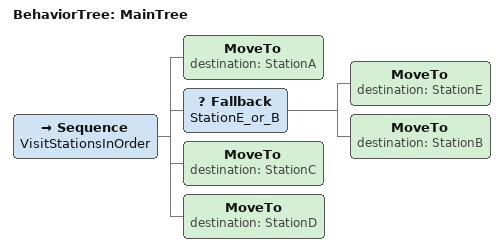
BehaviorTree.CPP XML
<root main_tree_to_execute="MainTree">
  <BehaviorTree ID="MainTree">
    <Sequence name="VisitStationsInOrder">
      <MoveTo destination="StationA"/>
      <Fallback name="StationE_or_B">
        <MoveTo destination="StationE"/>
        <MoveTo destination="StationB"/>
      </Fallback>
      <MoveTo destination="StationC"/>
      <MoveTo destination="StationD"/>
    </Sequence>
  </BehaviorTree>
</root>
